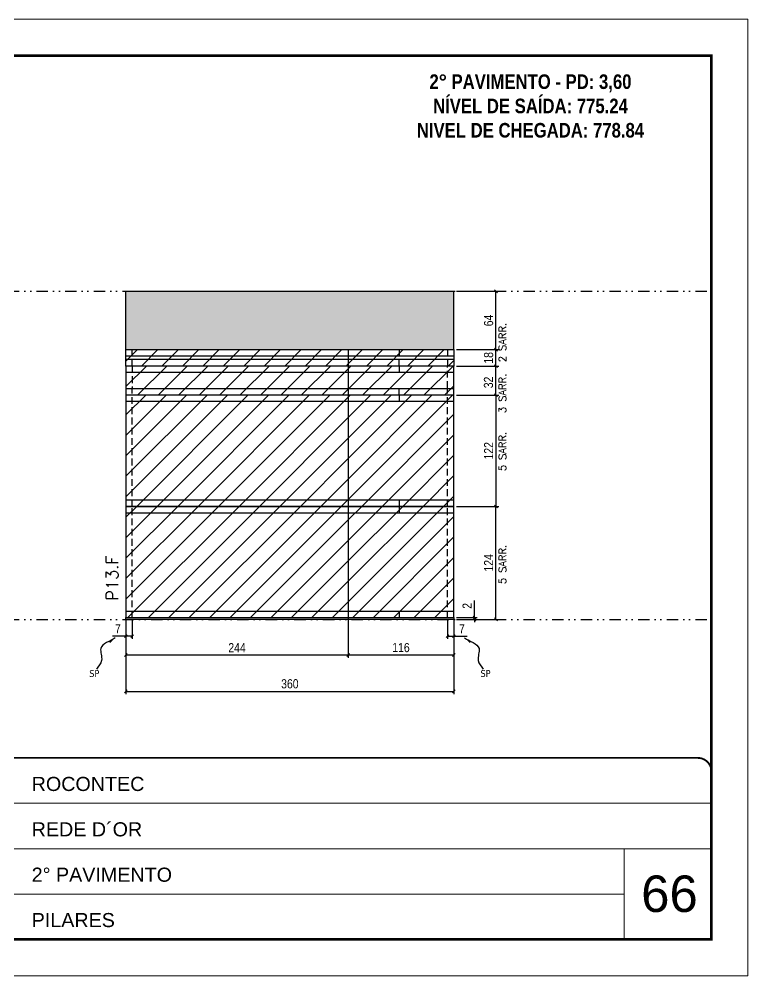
# Model space of a CAD drawing. Extents: x 2949 to 9203, y -16089 to 12527.
# Drawn here: x 5219 to 6019, y -6900 to -5850 of the extents above; entities that cross this region are included whole.
import ezdxf

# ---------------------------------------------------------------- set-up
doc = ezdxf.new("R2010")
doc.units = 0
for name, pattern in [('CONTINUO', [0]), ('DASHED', [0.75, 0.5, -0.25]), ('DIVIDE2', [0.625, 0.25, -0.125, 0, -0.125, 0, -0.125]), ('HIDDEN', [0.375, 0.25, -0.125])]:
    doc.linetypes.add(name, pattern=pattern)
for name, color, linetype, lineweight in [('CARIMBO', 255, 'Continuous', 9), ('Folhas', 255, 'Continuous', 9), ('Hachura', 251, 'Continuous', 9), ('SARRAFO DE PRESSAO', 251, 'DASHED', 9), ('Texto Seção', 7, 'Continuous', 15)]:
    doc.layers.add(name, color=color, linetype=linetype, lineweight=lineweight)
for name, color, linetype in [('COTA', 241, 'Continuous'), ('NOMENCLATURA', 7, 'Continuous'), ('Nível', 160, 'Continuous'), ('Painéis', 200, 'Continuous'), ('SARR_2.2x7', 40, 'Continuous'), ('Sarrafo de Pressão', 42, 'HIDDEN'), ('texto', 7, 'Continuous')]:
    doc.layers.add(name, color=color, linetype=linetype)
doc.styles.add('ARIAL', font='arial.ttf')
doc.styles.add('COTA TECNICA', font='techl___.ttf', dxfattribs={"height": 10})
doc.styles.add('COTA TECNICA-50', font='techl___.ttf', dxfattribs={"height": 10})
doc.styles.add('REGUA-120', font='ROMANS.shx', dxfattribs={"height": 15})
doc.styles.add('ROMANC', font='techb___.ttf', dxfattribs={"height": 2.5})
doc.styles.add('ROMANS', font='romans.shx')
doc.styles.get("Standard").update_dxf_attribs({"font": 'arial.ttf'})
doc.dimstyles.new('COTA PAINEL-50', dxfattribs={"dimtxt": 10, "dimasz": 3, "dimexe": 3, "dimexo": 3, "dimgap": 3, "dimtad": 1, "dimdec": 1, "dimzin": 12, "dimdsep": 46, "dimtxsty": 'COTA TECNICA-50', "dimblk1": 'OBLIQUE', "dimblk2": 'OBLIQUE', "dimsah": 1, "dimcen": 0.9, "dimclrd": 4, "dimclre": 4, "dimclrt": 240, "dimadec": 1, "dimazin": 3, "dimtfac": 1, "dimtdec": 1, "dimtmove": 0, "dimatfit": 3, "dimfxl": 1, "dimtolj": 1, "dimtzin": 12, "dimarcsym": 0})
doc.dimstyles.new('PAINEL', dxfattribs={"dimtxt": 10, "dimasz": 3, "dimexe": 3, "dimexo": 3, "dimgap": 3, "dimtad": 1, "dimdec": 1, "dimzin": 12, "dimdsep": 46, "dimtxsty": 'COTA TECNICA', "dimblk1": 'OBLIQUE', "dimblk2": 'OBLIQUE', "dimsah": 1, "dimcen": 0.9, "dimclrd": 4, "dimclre": 4, "dimclrt": 240, "dimadec": 1, "dimazin": 3, "dimtfac": 1, "dimtdec": 1, "dimtmove": 0, "dimatfit": 3, "dimfxl": 1, "dimtolj": 1, "dimtzin": 12, "dimarcsym": 0})
doc.dimstyles.get("Standard").update_dxf_attribs({"dimtxt": 0.18, "dimasz": 0.18, "dimexe": 0.18, "dimexo": 0.0625, "dimgap": 0.09, "dimtad": 0, "dimtih": 1, "dimtoh": 1, "dimdec": 4, "dimzin": 0, "dimdsep": 46, "dimtxsty": 'Standard', "dimcen": 0.09, "dimadec": 0, "dimazin": 0, "dimtfac": 1, "dimtdec": 4, "dimtofl": 0, "dimtmove": 0, "dimatfit": 3, "dimfxl": 1, "dimtolj": 1, "dimtzin": 0, "dimarcsym": 0})
pattern_1 = [(45, (-129255.467, -38793.522), (-11.2253202, 11.2253202), [])]
pattern_2 = [(45, (-2336.75, -6270.92), (-11.22532, 11.22532), [])]

# ---------------------------------------------------------------- blocks, each defined once
blk = doc.blocks.new('9999999999')
at = {"color": 30, "linetype": 'CONTINUO'}
for p, q in [((98564.6, 34379.6), (99584, 34379.6)), ((98564.6, 34329.8), (99488, 34329.8)), ((99584, 34329.8), (99488, 34329.8)), ((99488, 34329.8), (99488, 34230.2)), ((98564.6, 34280), (99488, 34280))]:
    blk.add_line(p, q, dxfattribs=at)
at = {"color": 30, "linetype": 'CONTINUO', "const_width": 2}
blk.add_lwpolyline([(99584, 34230.2), (99584, 34414.4, 0.414214), (99569, 34429.4), (98229, 34429.4, 0.414214), (98214, 34414.4), (98214, 34245.2, 0.414214), (98229, 34230.2), (99584, 34230.2)], format="xyb", dxfattribs=at)
at = {"layer": 'Folhas'}
blk.add_lwpolyline([(98139, 34190.2), (99624, 34190.2), (99624, 35240.2), (98139, 35240.2)], close=True, dxfattribs=at)
at = {"layer": 'Folhas', "color": 30, "const_width": 3}
blk.add_lwpolyline([(98214, 34230.2), (99584, 34230.2), (99584, 35200.2), (98214, 35200.2)], close=True, dxfattribs=at)
at = {"color": 7, "linetype": 'Continuous', "ltscale": 5, "style": 'ARIAL'}
for s, height, p in [('ROCONTEC', 15.48, (98837.7, 34393.1)), ('REDE D´OR', 15.48, (98837.7, 34343.3)), ('2° PAVIMENTO', 15.483, (98837.7, 34293.5)), ('PILARES', 15.48, (98837.7, 34243.7))]:
    blk.add_text(s, height=height, dxfattribs=at).set_placement(p)
blk = doc.blocks.new('_Oblique')
at = {"color": 0, "linetype": 'ByBlock', "lineweight": -2}
blk.add_line((-0.5, -0.5), (0.5, 0.5), dxfattribs=at)
blk = doc.blocks.new('*D2205')
at = {"layer": 'COTA', "color": 4, "lineweight": -2, "transparency": 16777216}
for p, q in [((5336.2, -6510.2), (5336.2, -6591.2)), ((5696.2, -6510.2), (5696.2, -6591.2)), ((5336.2, -6588.2), (5696.2, -6588.2))]:
    blk.add_line(p, q, dxfattribs=at)
at = {"layer": 'Defpoints', "color": 0, "transparency": 16777216}
for p in [(5336.2, -6507.2), (5696.2, -6507.2), (5696.2, -6588.2)]:
    blk.add_point(p, dxfattribs=at)
at = {"layer": 'COTA', "color": 4, "lineweight": -2, "transparency": 16777216, "xscale": 3, "yscale": 3, "zscale": 3, "rotation": 180}
blk.add_blockref('_Oblique', (5336.2, -6588.2), dxfattribs=at)
at = {"layer": 'COTA', "color": 4, "lineweight": -2, "transparency": 16777216, "xscale": 3, "yscale": 3, "zscale": 3}
blk.add_blockref('_Oblique', (5696.2, -6588.2), dxfattribs=at)
at = {"layer": 'COTA', "color": 240, "transparency": 16777216, "insert": (5516.2, -6580), "char_height": 10, "attachment_point": 5, "style": 'COTA TECNICA'}
blk.add_mtext('\\A1;360', dxfattribs=at)
blk = doc.blocks.new('*D2206')
at = {"layer": 'COTA', "color": 4, "lineweight": -2, "transparency": 16777216}
for p, q in [((5699.2, -6231.2), (5745.5, -6231.2)), ((5742.5, -6263.2), (5742.5, -6231.2)), ((5699.2, -6263.2), (5745.5, -6263.2))]:
    blk.add_line(p, q, dxfattribs=at)
at = {"layer": 'Defpoints', "color": 0, "transparency": 16777216}
for p in [(5696.2, -6231.2), (5742.5, -6231.2), (5696.2, -6263.2)]:
    blk.add_point(p, dxfattribs=at)
at = {"layer": 'COTA', "color": 4, "lineweight": -2, "transparency": 16777216, "xscale": 3, "yscale": 3, "zscale": 3}
for p, rotation in [((5742.5, -6231.2), 90), ((5742.5, -6263.2), 270)]:
    blk.add_blockref('_Oblique', p, dxfattribs=dict(at, rotation=rotation))
at = {"layer": 'COTA', "color": 240, "transparency": 16777216, "insert": (5734.3, -6249.2), "char_height": 10, "attachment_point": 5, "rotation": 90, "style": 'COTA TECNICA'}
blk.add_mtext('\\A1;32', dxfattribs=at)
blk = doc.blocks.new('*D2207')
at = {"layer": 'COTA', "color": 4, "lineweight": -2, "transparency": 16777216}
for p, q in [((5336.2, -6512.2), (5336.2, -6530.7)), ((5343.2, -6510.2), (5343.2, -6530.7)), ((5336.2, -6527.7), (5321.5, -6527.7)), ((5343.2, -6527.7), (5336.2, -6527.7))]:
    blk.add_line(p, q, dxfattribs=at)
at = {"layer": 'Defpoints', "color": 0, "transparency": 16777216}
for p in [(5336.2, -6509.2), (5343.2, -6507.2), (5336.2, -6527.7)]:
    blk.add_point(p, dxfattribs=at)
at = {"layer": 'COTA', "color": 4, "lineweight": -2, "transparency": 16777216, "xscale": 3, "yscale": 3, "zscale": 3, "rotation": 180}
blk.add_blockref('_Oblique', (5336.2, -6527.7), dxfattribs=at)
at = {"layer": 'COTA', "color": 4, "lineweight": -2, "transparency": 16777216, "xscale": 3, "yscale": 3, "zscale": 3}
blk.add_blockref('_Oblique', (5343.2, -6527.7), dxfattribs=at)
at = {"layer": 'COTA', "color": 240, "transparency": 16777216, "insert": (5327.4, -6519.6), "char_height": 10, "attachment_point": 5, "style": 'COTA TECNICA-50'}
blk.add_mtext('\\A1;7', dxfattribs=at)
blk = doc.blocks.new('*D2208')
at = {"layer": 'COTA', "color": 4, "lineweight": -2, "transparency": 16777216}
for p, q in [((5689.2, -6510.2), (5689.2, -6530.7)), ((5696.2, -6512.2), (5696.2, -6530.7)), ((5689.2, -6527.7), (5696.2, -6527.7)), ((5696.2, -6527.7), (5711, -6527.7))]:
    blk.add_line(p, q, dxfattribs=at)
at = {"layer": 'Defpoints', "color": 0, "transparency": 16777216}
for p in [(5689.2, -6507.2), (5696.2, -6509.2), (5696.2, -6527.7)]:
    blk.add_point(p, dxfattribs=at)
at = {"layer": 'COTA', "color": 4, "lineweight": -2, "transparency": 16777216, "xscale": 3, "yscale": 3, "zscale": 3, "rotation": 180}
blk.add_blockref('_Oblique', (5689.2, -6527.7), dxfattribs=at)
at = {"layer": 'COTA', "color": 4, "lineweight": -2, "transparency": 16777216, "xscale": 3, "yscale": 3, "zscale": 3}
blk.add_blockref('_Oblique', (5696.2, -6527.7), dxfattribs=at)
at = {"layer": 'COTA', "color": 240, "transparency": 16777216, "insert": (5705.1, -6519.6), "char_height": 10, "attachment_point": 5, "style": 'COTA TECNICA-50'}
blk.add_mtext('\\A1;7', dxfattribs=at)
blk = doc.blocks.new('*D2209')
at = {"layer": 'COTA', "color": 4, "lineweight": -2, "transparency": 16777216}
for p, q in [((5699.2, -6385.2), (5745.5, -6385.2)), ((5742.5, -6509.2), (5742.5, -6385.2)), ((5699.2, -6509.2), (5745.5, -6509.2))]:
    blk.add_line(p, q, dxfattribs=at)
at = {"layer": 'Defpoints', "color": 0, "transparency": 16777216}
for p in [(5696.2, -6385.2), (5742.5, -6385.2), (5696.2, -6509.2)]:
    blk.add_point(p, dxfattribs=at)
at = {"layer": 'COTA', "color": 4, "lineweight": -2, "transparency": 16777216, "xscale": 3, "yscale": 3, "zscale": 3}
for p, rotation in [((5742.5, -6385.2), 90), ((5742.5, -6509.2), 270)]:
    blk.add_blockref('_Oblique', p, dxfattribs=dict(at, rotation=rotation))
at = {"layer": 'COTA', "color": 240, "transparency": 16777216, "insert": (5734.4, -6447.2), "char_height": 10, "attachment_point": 5, "rotation": 90, "style": 'COTA TECNICA-50'}
blk.add_mtext('\\A1;124', dxfattribs=at)
blk = doc.blocks.new('*D2210')
at = {"layer": 'COTA', "color": 4, "lineweight": -2, "transparency": 16777216}
for p, q in [((5718.8, -6507.2), (5718.8, -6488.4)), ((5699.2, -6507.2), (5721.8, -6507.2)), ((5699.2, -6509.2), (5721.8, -6509.2)), ((5718.8, -6509.2), (5718.8, -6507.2)), ((5718.8, -6509.2), (5718.8, -6512.2))]:
    blk.add_line(p, q, dxfattribs=at)
at = {"layer": 'Defpoints', "color": 0, "transparency": 16777216}
for p in [(5696.2, -6507.2), (5696.2, -6509.2), (5718.8, -6509.2)]:
    blk.add_point(p, dxfattribs=at)
at = {"layer": 'COTA', "color": 4, "lineweight": -2, "transparency": 16777216, "xscale": 3, "yscale": 3, "zscale": 3}
for p, rotation in [((5718.8, -6507.2), 270), ((5718.8, -6509.2), 90)]:
    blk.add_blockref('_Oblique', p, dxfattribs=dict(at, rotation=rotation))
at = {"layer": 'COTA', "color": 240, "transparency": 16777216, "insert": (5710.8, -6494.4), "char_height": 10, "attachment_point": 5, "rotation": 90, "style": 'COTA TECNICA-50'}
blk.add_mtext('\\A1;2', dxfattribs=at)
blk = doc.blocks.new('*D2211')
at = {"layer": 'COTA', "color": 4, "linetype": 'ByBlock', "lineweight": -2, "transparency": 16777216}
for p, q in [((5699.2, -6263.2), (5745.5, -6263.2)), ((5742.5, -6263.2), (5742.5, -6385.2)), ((5699.2, -6385.2), (5745.5, -6385.2))]:
    blk.add_line(p, q, dxfattribs=at)
at = {"layer": 'Defpoints', "color": 0, "linetype": 'ByBlock', "transparency": 16777216}
for p in [(5696.2, -6263.2), (5696.2, -6385.2), (5742.5, -6385.2)]:
    blk.add_point(p, dxfattribs=at)
at = {"layer": 'COTA', "color": 4, "linetype": 'ByBlock', "lineweight": -2, "transparency": 16777216, "xscale": 3, "yscale": 3, "zscale": 3}
for p, rotation in [((5742.5, -6263.2), 90), ((5742.5, -6385.2), 270)]:
    blk.add_blockref('_Oblique', p, dxfattribs=dict(at, rotation=rotation))
at = {"layer": 'COTA', "color": 240, "linetype": 'ByBlock', "transparency": 16777216, "insert": (5734.4, -6324.2), "char_height": 10, "attachment_point": 5, "rotation": 90, "style": 'COTA TECNICA'}
blk.add_mtext('\\A1;122', dxfattribs=at)
blk = doc.blocks.new('*D2212')
at = {"layer": 'COTA', "color": 4, "linetype": 'ByBlock', "lineweight": -2, "transparency": 16777216}
for p, q in [((5336.2, -6512.2), (5336.2, -6551.3)), ((5580.2, -6510.2), (5580.2, -6551.3)), ((5336.2, -6548.3), (5580.2, -6548.3))]:
    blk.add_line(p, q, dxfattribs=at)
at = {"layer": 'Defpoints', "color": 0, "linetype": 'ByBlock', "transparency": 16777216}
for p in [(5336.2, -6509.2), (5580.2, -6507.2), (5580.2, -6548.3)]:
    blk.add_point(p, dxfattribs=at)
at = {"layer": 'COTA', "color": 4, "linetype": 'ByBlock', "lineweight": -2, "transparency": 16777216, "xscale": 3, "yscale": 3, "zscale": 3, "rotation": 180}
blk.add_blockref('_Oblique', (5336.2, -6548.3), dxfattribs=at)
at = {"layer": 'COTA', "color": 4, "linetype": 'ByBlock', "lineweight": -2, "transparency": 16777216, "xscale": 3, "yscale": 3, "zscale": 3}
blk.add_blockref('_Oblique', (5580.2, -6548.3), dxfattribs=at)
at = {"layer": 'COTA', "color": 240, "linetype": 'ByBlock', "transparency": 16777216, "insert": (5458.2, -6540.3), "char_height": 10, "attachment_point": 5, "style": 'COTA TECNICA'}
blk.add_mtext('\\A1;244', dxfattribs=at)
blk = doc.blocks.new('*D2213')
at = {"layer": 'COTA', "color": 4, "linetype": 'ByBlock', "lineweight": -2, "transparency": 16777216}
for p, q in [((5580.2, -6510.2), (5580.2, -6551.3)), ((5696.2, -6512.2), (5696.2, -6551.3)), ((5580.2, -6548.3), (5696.2, -6548.3))]:
    blk.add_line(p, q, dxfattribs=at)
at = {"layer": 'Defpoints', "color": 0, "linetype": 'ByBlock', "transparency": 16777216}
for p in [(5580.2, -6507.2), (5696.2, -6509.2), (5696.2, -6548.3)]:
    blk.add_point(p, dxfattribs=at)
at = {"layer": 'COTA', "color": 4, "linetype": 'ByBlock', "lineweight": -2, "transparency": 16777216, "xscale": 3, "yscale": 3, "zscale": 3, "rotation": 180}
blk.add_blockref('_Oblique', (5580.2, -6548.3), dxfattribs=at)
at = {"layer": 'COTA', "color": 4, "linetype": 'ByBlock', "lineweight": -2, "transparency": 16777216, "xscale": 3, "yscale": 3, "zscale": 3}
blk.add_blockref('_Oblique', (5696.2, -6548.3), dxfattribs=at)
at = {"layer": 'COTA', "color": 240, "linetype": 'ByBlock', "transparency": 16777216, "insert": (5638.2, -6540.2), "char_height": 10, "attachment_point": 5, "style": 'COTA TECNICA'}
blk.add_mtext('\\A1;116', dxfattribs=at)
blk = doc.blocks.new('*D2245')
at = {"layer": 'COTA', "color": 4, "linetype": 'ByBlock', "lineweight": -2, "transparency": 16777216}
for p, q in [((5699.2, -6149.2), (5745.5, -6149.2)), ((5742.5, -6213.2), (5742.5, -6149.2)), ((5699.2, -6213.2), (5745.5, -6213.2))]:
    blk.add_line(p, q, dxfattribs=at)
at = {"layer": 'Defpoints', "color": 0, "linetype": 'ByBlock', "transparency": 16777216}
for p in [(5696.2, -6149.2), (5742.5, -6149.2), (5696.2, -6213.2)]:
    blk.add_point(p, dxfattribs=at)
at = {"layer": 'COTA', "color": 4, "linetype": 'ByBlock', "lineweight": -2, "transparency": 16777216, "xscale": 3, "yscale": 3, "zscale": 3}
for p, rotation in [((5742.5, -6149.2), 90), ((5742.5, -6213.2), 270)]:
    blk.add_blockref('_Oblique', p, dxfattribs=dict(at, rotation=rotation))
at = {"layer": 'COTA', "color": 240, "linetype": 'ByBlock', "transparency": 16777216, "insert": (5734.4, -6181.2), "char_height": 10, "attachment_point": 5, "rotation": 90, "style": 'COTA TECNICA'}
blk.add_mtext('\\A1;64', dxfattribs=at)
blk = doc.blocks.new('*D2234')
at = {"layer": 'COTA', "color": 4, "lineweight": -2, "transparency": 16777216}
for p, q in [((5699.2, -6213.2), (5745.5, -6213.2)), ((5742.5, -6231.2), (5742.5, -6213.2)), ((5699.2, -6231.2), (5745.5, -6231.2))]:
    blk.add_line(p, q, dxfattribs=at)
at = {"layer": 'Defpoints', "color": 0, "transparency": 16777216}
for p in [(5696.2, -6213.2), (5742.5, -6213.2), (5696.2, -6231.2)]:
    blk.add_point(p, dxfattribs=at)
at = {"layer": 'COTA', "color": 4, "lineweight": -2, "transparency": 16777216, "xscale": 3, "yscale": 3, "zscale": 3}
for p, rotation in [((5742.5, -6213.2), 90), ((5742.5, -6231.2), 270)]:
    blk.add_blockref('_Oblique', p, dxfattribs=dict(at, rotation=rotation))
at = {"layer": 'COTA', "color": 240, "transparency": 16777216, "insert": (5734.4, -6222.2), "char_height": 10, "attachment_point": 5, "rotation": 90, "style": 'COTA TECNICA'}
blk.add_mtext('\\A1;18', dxfattribs=at)

msp = doc.modelspace()

# ---------------------------------------------------------------- hatches: boundary and pattern name
at = {"layer": 'COTA', "linetype": 'ByBlock'}
h = msp.add_hatch(dxfattribs=at)
h.set_pattern_fill('AR-CONC', color=256, scale=0.03)
h.set_pattern_definition([(50, (-2336.7507, -6306.9194), (5.46554, -0.4781726), [0.5715, -6.2865]), (355, (-2336.7507, -6306.9194), (-1.0573026, 5.7317054), [0.4572, -5.0292175]), (100.451445, (-2336.295, -6306.9593), (4.4082374, 5.2535326), [0.4857003, -5.3427073]), (46.1842, (-2336.751, -6305.3954), (8.132371, -1.26127), [0.85725, -9.42975]), (96.63556, (-2336.073, -6305.5005), (7.122124, 7.422784), [0.728551, -8.014068]), (351.18415, (-2336.751, -6305.3954), (7.122124, 7.422784), [0.685799, -7.543792]), (21, (-2335.9887, -6305.7764), (4.5484317, -3.067956), [0.5715, -6.2865]), (326, (-2335.9887, -6305.7764), (1.854061, 5.525639), [0.4572, -5.0292]), (71.451445, (-2335.6096, -6306.032), (6.4024926, 2.457683), [0.4857003, -5.342698]), (37.5, (-2336.7507, -6306.9194), (0.0926581, 2.53665117), [0, -4.96824, 0, -5.1054, 0, -5.04825]), (7.5, (-2336.7507, -6306.9194), (2.0045899, 3.0054172), [0, -2.91084, 0, -4.85394, 0, -1.92405]), (327.5, (-2338.45, -6306.9194), (4.06771786, -0.1718623), [0, -1.905, 0, -5.9436, 0, -7.8867]), (317.5, (-2339.212, -6306.9194), (4.4438754, 0.7627947), [0, -2.4765, 0, -3.94716, 0, -5.6007])])
h.paths.add_polyline_path([(5696.24, -6149.18), (5336.24, -6149.18), (5336.24, -6213.18), (5685.24, -6213.18), (5696.24, -6213.18)])
at = {"layer": 'Hachura'}
h = msp.add_hatch(dxfattribs=at)
h.set_pattern_fill('ANSI31', color=256, scale=5)
h.paths.add_polyline_path([(5580.24, -6213.18), (5336.24, -6213.18), (5336.24, -6231.18), (5580.24, -6231.18)])
h = msp.add_hatch(dxfattribs=at)
h.set_pattern_fill('ANSI31', color=256, scale=5)
h.paths.add_polyline_path([(5696.24, -6213.18), (5685.24, -6213.18), (5580.24, -6213.18), (5580.24, -6231.18), (5696.24, -6231.18)])
at = {"layer": 'Hachura', "linetype": 'ByBlock'}
h = msp.add_hatch(dxfattribs=at)
h.set_pattern_fill('ANSI31', color=256, scale=5)
h.set_pattern_definition(pattern_2)
h.paths.add_polyline_path([(5580.24, -6231.18), (5336.24, -6231.18), (5336.24, -6255.18), (5336.24, -6263.18), (5580.24, -6263.18)])
h = msp.add_hatch(dxfattribs=at)
h.set_pattern_fill('ANSI31', color=256, scale=5)
h.set_pattern_definition(pattern_2)
h.paths.add_polyline_path([(5696.24, -6263.18), (5696.24, -6255.18), (5696.24, -6231.18), (5580.24, -6231.18), (5580.24, -6263.18)])
h = msp.add_hatch(dxfattribs=at)
h.set_pattern_fill('ANSI31', color=256, scale=5)
h.set_pattern_definition(pattern_1)
h.paths.add_polyline_path([(5580.24, -6263.18), (5336.24, -6263.18), (5336.24, -6385.18), (5580.24, -6385.18)])
h = msp.add_hatch(dxfattribs=at)
h.set_pattern_fill('ANSI31', color=256, scale=5)
h.set_pattern_definition(pattern_1)
h.paths.add_polyline_path([(5580.24, -6385.18), (5696.24, -6385.18), (5696.24, -6263.18), (5580.24, -6263.18)])
h = msp.add_hatch(dxfattribs=at)
h.set_pattern_fill('ANSI31', color=256, scale=5)
h.set_pattern_definition(pattern_1)
h.paths.add_polyline_path([(5580.24, -6385.18), (5336.24, -6385.18), (5336.24, -6507.18), (5580.24, -6507.18)])
h = msp.add_hatch(dxfattribs=at)
h.set_pattern_fill('ANSI31', color=256, scale=5)
h.set_pattern_definition(pattern_1)
h.paths.add_polyline_path([(5696.24, -6385.18), (5580.24, -6385.18), (5580.24, -6507.18), (5696.24, -6507.18)])

# ---------------------------------------------------------------- linework, layer by layer
at = {"layer": 'COTA', "linetype": 'ByBlock'}
for p, q in [((5336.24, -6213.18), (5336.24, -6149.18)), ((5336.24, -6149.18), (5696.24, -6149.18)), ((5696.24, -6213.18), (5696.24, -6149.18))]:
    msp.add_line(p, q, dxfattribs=at)
at = {"layer": 'Nível', "color": 4, "linetype": 'DIVIDE2', "ltscale": 50}
for p, q in [((4609.03, -6149.18), (5979.03, -6149.18)), ((4609.03, -6509.18), (5979.03, -6509.18))]:
    msp.add_line(p, q, dxfattribs=at)
at = {"layer": 'Painéis'}
for p, q in [((5336.24, -6213.18), (5685.24, -6213.18)), ((5336.24, -6231.18), (5336.24, -6213.18)), ((5580.24, -6213.18), (5580.24, -6385.18)), ((5685.24, -6213.18), (5696.24, -6213.18)), ((5685.24, -6213.18), (5685.24, -6213.18)), ((5696.24, -6213.18), (5696.24, -6231.18)), ((5696.24, -6231.18), (5336.24, -6231.18)), ((5336.24, -6231.18), (5336.24, -6255.18)), ((5696.24, -6231.18), (5336.24, -6231.18)), ((5696.24, -6255.18), (5696.24, -6231.18)), ((5336.24, -6255.18), (5336.24, -6385.18)), ((5696.24, -6385.18), (5696.24, -6255.18)), ((5696.24, -6263.18), (5336.24, -6263.18)), ((5696.24, -6385.18), (5336.24, -6385.18)), ((5336.24, -6385.18), (5336.24, -6507.18)), ((5336.24, -6385.18), (5696.24, -6385.18)), ((5580.24, -6385.18), (5580.24, -6509.18)), ((5696.24, -6507.18), (5696.24, -6385.18)), ((5336.24, -6507.18), (5696.24, -6507.18)), ((5336.24, -6507.18), (5696.24, -6507.18)), ((5336.24, -6509.18), (5336.24, -6507.18)), ((5696.24, -6509.18), (5336.24, -6509.18)), ((5696.24, -6507.18), (5696.24, -6509.18))]:
    msp.add_line(p, q, dxfattribs=at)
at = {"layer": 'SARR_2.2x7'}
for p, q in [((5636.24, -6213.18), (5636.24, -6220.18)), ((5636.24, -6220.18), (5336.24, -6220.18)), ((5636.24, -6224.18), (5336.24, -6224.18)), ((5696.24, -6220.18), (5636.24, -6220.18)), ((5696.24, -6224.18), (5636.24, -6224.18)), ((5636.24, -6231.18), (5636.24, -6224.18)), ((5636.24, -6231.18), (5636.24, -6238.18)), ((5636.24, -6238.18), (5336.24, -6238.18)), ((5696.24, -6238.18), (5636.24, -6238.18)), ((5636.24, -6256.18), (5336.24, -6256.18)), ((5696.24, -6256.18), (5636.24, -6256.18)), ((5636.24, -6263.18), (5636.24, -6256.18)), ((5636.24, -6263.18), (5636.24, -6270.18)), ((5636.24, -6270.18), (5336.24, -6270.18)), ((5696.24, -6270.18), (5636.24, -6270.18)), ((5336.24, -6378.18), (5636.24, -6378.18)), ((5636.24, -6378.18), (5696.24, -6378.18)), ((5636.24, -6378.18), (5636.24, -6385.18)), ((5336.24, -6392.18), (5636.24, -6392.18)), ((5636.24, -6385.18), (5636.24, -6392.18)), ((5636.24, -6392.18), (5696.24, -6392.18)), ((5336.24, -6500.18), (5636.24, -6500.18)), ((5636.24, -6500.18), (5696.24, -6500.18)), ((5636.24, -6500.18), (5636.24, -6507.18))]:
    msp.add_line(p, q, dxfattribs=at)
at = {"layer": 'Sarrafo de Pressão', "ltscale": 30}
for p, q in [((5343.24, -6231.18), (5343.24, -6213.18)), ((5689.24, -6213.18), (5689.24, -6231.18)), ((5343.24, -6231.18), (5343.24, -6255.18)), ((5689.24, -6255.18), (5689.24, -6231.18)), ((5343.24, -6385.18), (5343.24, -6255.18)), ((5689.24, -6385.18), (5689.24, -6255.18)), ((5343.24, -6507.18), (5343.24, -6385.18)), ((5689.24, -6507.18), (5689.24, -6385.18))]:
    msp.add_line(p, q, dxfattribs=at)

# ---------------------------------------------------------------- block references
at = {"layer": 'SARRAFO DE PRESSAO', "color": 6, "linetype": 'ByBlock'}
msp.add_blockref('9999999999', (-93604.94, -41090.67), dxfattribs=at)

# ---------------------------------------------------------------- texts
at = {"layer": 'CARIMBO', "style": 'ARIAL'}
msp.add_text('66', height=40, dxfattribs=at).set_placement((5901.89, -6830.32))
at = {"layer": 'NOMENCLATURA', "color": 2, "insert": (5780.36, -5884.41), "char_height": 16, "attachment_point": 2, "style": 'ROMANC'}
msp.add_mtext_dynamic_manual_height_columns('\\P2° PAVIMENTO - PD: 3,60\\PNÍVEL DE SAÍDA: 775.24\\PNIVEL DE CHEGADA: 778.84', width=300.2766, gutter_width=1, heights=[0], dxfattribs=at)
at = {"layer": 'texto', "color": 0, "char_height": 7.5, "attachment_point": 5}
for insert in [(5301.46, -6568.68), (5731.01, -6568.68)]:
    msp.add_mtext('{\\fTahoma|b0|i0|c0|p34;\\C4;SP}', dxfattribs=dict(at, insert=insert))
at = {"layer": 'Texto Seção', "linetype": 'Continuous', "style": 'ROMANS'}
for s, p in [('2 SARR.', (5753.54, -6227.02)), ('3 SARR.', (5753.54, -6282.83)), ('5 SARR.', (5753.54, -6346.59)), ('5 SARR.', (5753.54, -6470.59))]:
    msp.add_text(s, height=8, rotation=90, dxfattribs=at).set_placement(p)
at = {"layer": 'Texto Seção', "insert": (5327.69, -6488.72), "char_height": 13, "width": 285.3299, "attachment_point": 7, "rotation": 90, "style": 'REGUA-120'}
msp.add_mtext('P13.F', dxfattribs=at)

# ---------------------------------------------------------------- dimensions: what is measured, and where the dimension line sits
at = {"layer": 'COTA', "linetype": 'ByBlock'}
for base, p1, p2, picture, middle in [((5742.48, -6149.18), (5696.24, -6213.18), (5696.24, -6149.18), '*D2245', (5734.37, -6181.18)), ((5742.48, -6385.18), (5696.24, -6263.18), (5696.24, -6385.18), '*D2211', (5734.42, -6324.18))]:
    dim = msp.add_linear_dim(base=base, p1=p1, p2=p2, angle=90, dimstyle='PAINEL', dxfattribs=at)
    dim.commit()
    dim.dimension.update_dxf_attribs({"geometry": picture, "text_midpoint": middle})
at = {"layer": 'COTA'}
for base, p1, p2, angle, dimstyle, picture, middle in [((5742.48, -6213.18), (5696.24, -6231.18), (5696.24, -6213.18), 90, 'PAINEL', '*D2234', (5734.38, -6222.18)), ((5742.48, -6385.18), (5696.24, -6509.18), (5696.24, -6385.18), 90, 'COTA PAINEL-50', '*D2209', (5734.4, -6447.18)), ((5336.24, -6527.69), (5343.24, -6507.18), (5336.24, -6509.18), 180, 'COTA PAINEL-50', '*D2207', (5327.37, -6519.62))]:
    dim = msp.add_linear_dim(base=base, p1=p1, p2=p2, angle=angle, dimstyle=dimstyle, dxfattribs=at)
    dim.commit()
    dim.dimension.update_dxf_attribs({"geometry": picture, "text_midpoint": middle})
dim = msp.add_linear_dim(base=(5742.48, -6231.18), p1=(5696.24, -6263.18), p2=(5696.24, -6231.18), angle=90, dimstyle='PAINEL', override={"dimarcsym": 2}, dxfattribs=at)
dim.commit()
dim.dimension.update_dxf_attribs({"geometry": '*D2206', "text_midpoint": (5742.48, -6249.18), "dimtype": 160})
dim = msp.add_linear_dim(base=(5718.76, -6509.18), p1=(5696.24, -6507.18), p2=(5696.24, -6509.18), angle=90, dimstyle='COTA PAINEL-50', dxfattribs=at)
dim.commit()
dim.dimension.update_dxf_attribs({"geometry": '*D2210', "text_midpoint": (5718.76, -6494.44), "dimtype": 160})
dim = msp.add_linear_dim(base=(5696.24, -6588.2), p1=(5336.24, -6507.18), p2=(5696.24, -6507.18), dimstyle='PAINEL', override={"dimarcsym": 2}, dxfattribs=at)
dim.commit()
dim.dimension.update_dxf_attribs({"geometry": '*D2205', "text_midpoint": (5516.24, -6579.98)})
at = {"layer": 'COTA', "linetype": 'ByBlock'}
dim = msp.add_linear_dim(base=(5580.24, -6548.34), p1=(5336.24, -6509.18), p2=(5580.24, -6507.18), dimstyle='PAINEL', dxfattribs=at)
dim.commit()
dim.dimension.update_dxf_attribs({"geometry": '*D2212', "text_midpoint": (5458.24, -6540.27)})
dim = msp.add_linear_dim(base=(5696.24, -6548.34), p1=(5580.24, -6507.18), p2=(5696.24, -6509.18), dimstyle='PAINEL', override={"dimtmove": 1}, dxfattribs=at)
dim.commit()
dim.dimension.update_dxf_attribs({"geometry": '*D2213', "text_midpoint": (5638.24, -6540.24)})
at = {"layer": 'COTA'}
dim = msp.add_linear_dim(base=(5696.24, -6527.69), p1=(5689.24, -6507.18), p2=(5696.24, -6509.18), dimstyle='COTA PAINEL-50', dxfattribs=at)
dim.commit()
dim.dimension.update_dxf_attribs({"geometry": '*D2208', "text_midpoint": (5705.1, -6519.62)})

# ---------------------------------------------------------------- leaders
at = {"layer": 'COTA', "path_type": 1}
for points in [[(5324.41, -6529.36), (5308.62, -6541.2), (5309.55, -6554.21), (5304, -6563.99)], [(5708.07, -6529.36), (5723.85, -6541.2), (5722.93, -6554.21), (5728.48, -6563.99)]]:
    msp.add_leader(points, dimstyle='Standard', override={"dimasz": 8}, dxfattribs=at)

doc.saveas('drawing.dxf')
